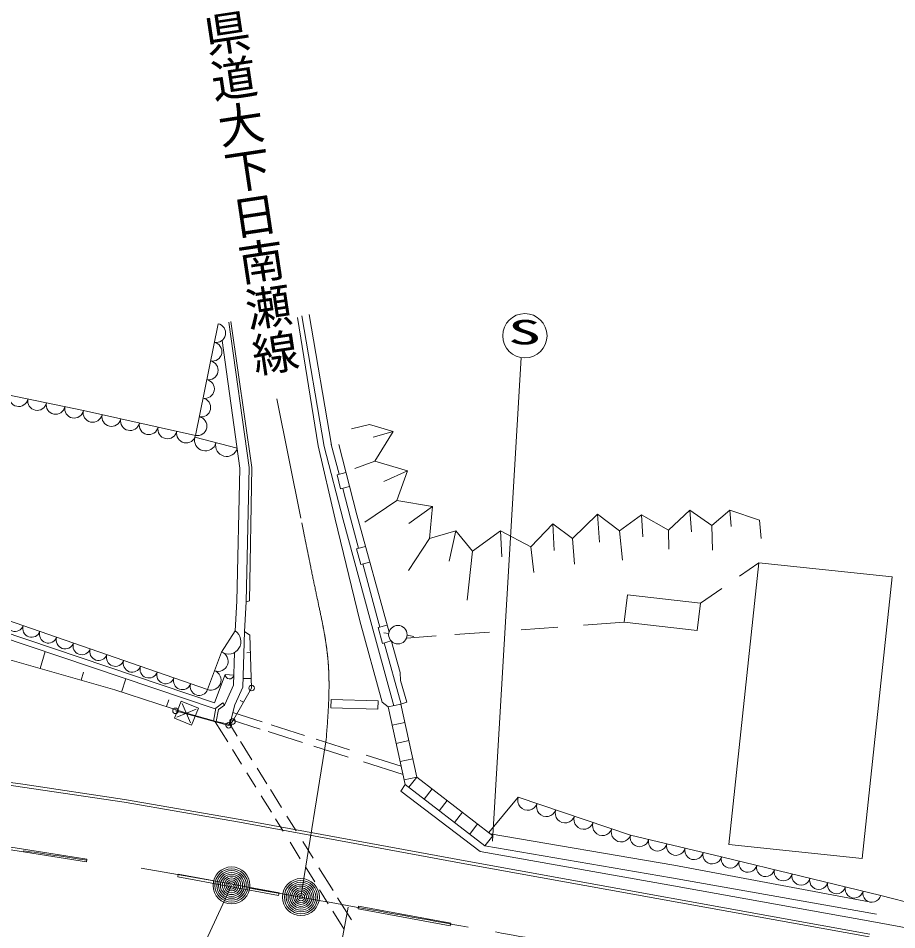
# Model space of a CAD drawing. Units: millimetres, scale not verified. Extents: x 40000 to 680000, y 20000 to 380000.
# Drawn here: x 457564 to 505124, y 288136 to 337442 of the extents above; entities that cross this region are included whole.
import ezdxf
from ezdxf.enums import TextEntityAlignment as Align

# ---------------------------------------------------------------- set-up
doc = ezdxf.new("R2010")
doc.units = ezdxf.units.MM
doc.header["$LTSCALE"] = 1000
doc.linetypes.add('CHAIN', pattern=[18.5, 12, -1.5, 3.5, -1.5])
for name, color, linetype, lineweight in [('M-BGD', 7, 'Continuous', 13), ('M-BMK', 2, 'CHAIN', 13), ('M-BMK-SRVR', 3, 'Continuous', 13), ('M-STR-HTXT', 7, 'Continuous', 13), ('M-STR-STRC', 7, 'Continuous', 13)]:
    doc.layers.add(name, color=color, linetype=linetype, lineweight=lineweight)
doc.styles.add('@ＭＳ ゴシック', font='')
doc.styles.add('ＭＳ ゴシック', font='')
doc.styles.get('@ＭＳ ゴシック').set_extended_font_data('@MS Gothic')
doc.styles.get('ＭＳ ゴシック').set_extended_font_data('MS Gothic')

msp = doc.modelspace()

# ---------------------------------------------------------------- linework, layer by layer
at = {"layer": 'M-BGD'}
for p, q in [((468962, 321000), (470067, 313135)), ((469070, 321030), (470206, 313141)), ((473796, 314311), (472687, 321253)), ((474125, 314282), (472914, 321348)), ((474519, 314349), (473308, 321416)), ((467164, 314878), (468380, 320917)), ((468596, 320010), (469567, 313106)), ((453087, 317894), (461091, 316215)), ((461091, 316215), (467164, 314878)), ((476582, 315458), (475609, 315225)), ((477853, 315089), (476582, 315458)), ((477853, 315089), (476775, 314775)), ((476869, 313490), (477853, 315089)), ((467124, 314778), (469416, 314180)), ((467124, 314778), (469416, 314180)), ((474728, 310342), (473796, 314311)), ((475162, 310305), (474125, 314282)), ((474932, 312772), (474512, 314382)), ((474920, 314391), (475886, 310581)), ((469567, 313106), (469401, 305892)), ((470067, 313135), (469901, 305880)), ((470206, 313141), (470092, 305921)), ((476869, 313490), (475794, 313078)), ((478632, 312957), (476869, 313490)), ((474822, 312744), (475306, 312867)), ((475015, 311982), (474822, 312744)), ((478632, 312957), (477358, 312389)), ((478058, 311358), (478632, 312957)), ((475015, 311982), (475499, 312105)), ((475548, 310408), (475130, 312011)), ((478058, 311358), (476324, 310188)), ((479984, 311030), (478058, 311358)), ((479984, 311030), (478710, 310109)), ((479820, 309309), (479984, 311030)), ((493922, 310825), (492774, 309760)), ((493922, 310825), (494006, 309658)), ((495111, 310005), (493922, 310825)), ((496095, 310825), (495111, 310005)), ((496095, 310825), (496153, 309950)), ((497694, 310292), (496095, 310825)), ((476053, 304848), (474728, 310342)), ((476595, 304991), (475162, 310305)), ((475989, 308774), (475548, 310408)), ((475886, 310581), (477636, 304235)), ((488921, 310620), (487568, 309309)), ((488921, 310620), (489022, 309102)), ((490110, 309719), (488921, 310620)), ((491299, 310579), (490110, 309719)), ((491299, 310579), (491382, 309393)), ((492774, 309760), (491299, 310579)), ((497776, 309309), (497694, 310292)), ((481255, 309719), (479820, 309309)), ((481255, 309719), (480884, 308068)), ((482157, 308612), (481255, 309719)), ((483674, 309719), (482157, 308612)), ((483674, 309719), (483747, 308306)), ((485314, 308858), (483674, 309719)), ((486502, 310087), (485314, 308858)), ((486502, 310087), (486583, 308651)), ((487568, 309309), (486502, 310087)), ((490110, 309719), (490268, 308121)), ((492774, 309760), (492787, 308730)), ((495111, 310005), (495146, 308677)), ((479820, 309309), (478684, 307564)), ((487568, 309309), (487670, 307909)), ((475874, 308743), (476356, 308876)), ((476109, 307890), (475874, 308743)), ((485314, 308858), (485470, 307458)), ((482157, 308612), (481865, 305973)), ((476109, 307890), (476591, 308023)), ((476981, 305097), (476219, 307921)), ((496027, 292748), (497664, 307985)), ((496603, 307255), (497664, 307985)), ((504882, 307228), (497664, 307985)), ((503244, 291991), (504882, 307228)), ((490369, 304769), (490540, 306259)), ((490540, 306259), (494495, 305806)), ((494495, 305806), (495653, 306602)), ((469402, 305909), (469310, 304297)), ((469901, 305880), (469809, 304269)), ((470092, 305921), (469901, 305880)), ((494324, 304315), (494495, 305806)), ((456929, 304909), (467810, 301133)), ((477262, 300447), (476053, 304848)), ((477905, 300253), (476595, 304991)), ((477144, 304507), (476981, 305097)), ((488164, 304609), (490369, 304769)), ((490369, 304769), (494324, 304315)), ((468183, 300414), (456585, 304320)), ((468577, 303159), (469310, 304297)), ((469809, 304269), (469718, 301258)), ((469809, 304269), (470108, 304075)), ((477050, 304480), (477532, 304613)), ((477285, 303628), (477050, 304480)), ((481198, 304104), (483073, 304240)), ((484791, 304364), (486769, 304508)), ((468219, 300085), (456487, 304036)), ((470108, 304075), (470199, 301210)), ((477285, 303628), (477751, 303757)), ((477622, 304167), (477359, 304204)), ((477775, 303733), (478237, 302056)), ((478582, 303914), (480189, 304031)), ((478616, 304072), (478981, 303993)), ((478297, 300338), (477380, 303654)), ((456987, 302780), (462799, 301111)), ((459019, 303184), (458757, 302272)), ((467810, 301133), (468577, 303159)), ((469275, 303138), (469221, 301372)), ((469940, 303120), (470139, 303127)), ((461091, 302071), (460966, 301637)), ((468767, 301938), (468183, 300414)), ((468767, 301938), (469237, 301899)), ((478237, 302056), (478254, 301624)), ((463387, 301713), (463154, 300996)), ((469221, 301372), (468837, 300511)), ((469732, 301719), (470183, 301733)), ((478254, 301624), (478606, 300456)), ((462799, 301111), (466671, 299852)), ((470199, 301210), (469161, 299402)), ((469718, 301258), (469293, 300308)), ((465709, 300577), (465588, 300204)), ((466393, 300503), (466020, 299575)), ((467321, 300130), (466393, 300503)), ((466448, 300373), (466892, 299332)), ((468261, 300128), (468644, 300413)), ((468398, 300043), (468734, 300293)), ((468734, 300293), (468644, 300413)), ((468837, 300511), (468734, 300293)), ((469293, 300308), (469024, 299239)), ((469576, 300542), (469757, 300439)), ((474487, 300134), (474498, 300584)), ((474498, 300584), (477046, 300524)), ((477046, 300524), (477036, 300074)), ((477599, 300186), (477262, 300447)), ((477599, 300186), (478283, 300335)), ((478283, 300335), (478606, 300456)), ((479144, 296397), (478283, 300335)), ((468958, 299194), (466079, 299977)), ((466150, 299630), (467191, 300074)), ((466671, 299852), (468281, 299393)), ((466948, 299202), (467321, 300130)), ((468134, 299419), (468261, 300128)), ((468281, 299393), (468398, 300043)), ((469187, 299886), (470773, 299380)), ((477036, 300074), (474487, 300134)), ((478515, 295998), (477599, 300186)), ((466020, 299575), (466948, 299202)), ((468905, 298305), (468230, 299392)), ((469024, 299239), (468281, 299393)), ((468958, 299194), (469161, 299402)), ((469422, 298610), (468964, 299348)), ((469089, 299497), (470663, 298995)), ((477814, 299201), (478498, 299351)), ((471096, 298857), (472954, 298264)), ((471256, 299226), (473066, 298648)), ((470217, 297330), (469600, 298323)), ((473699, 298446), (475491, 297875)), ((478030, 298216), (478713, 298366)), ((469657, 297094), (469159, 297896)), ((473573, 298067), (475432, 297474)), ((476392, 297587), (478300, 296978)), ((478245, 297232), (478929, 297381)), ((471030, 296021), (470498, 296877)), ((476255, 297211), (478399, 296527)), ((453545, 296444), (457794, 295856)), ((453566, 296593), (457816, 296005)), ((470426, 295856), (469944, 296633)), ((478460, 296247), (479144, 296397)), ((478716, 295842), (479144, 296397)), ((483253, 293225), (479144, 296397)), ((457794, 295856), (463291, 295031)), ((457816, 296005), (463315, 295179)), ((478274, 295636), (478515, 295998)), ((482825, 292671), (478515, 295998)), ((471269, 294498), (470724, 295375)), ((471824, 294741), (471217, 295719)), ((482569, 292376), (478274, 295636)), ((479538, 295208), (479966, 295762)), ((463291, 295031), (469551, 293956)), ((463315, 295179), (469577, 294103)), ((480360, 294574), (480788, 295128)), ((484636, 295305), (483039, 293390)), ((484636, 295305), (490707, 293253)), ((481182, 293940), (481609, 294494)), ((469551, 293956), (481938, 291673)), ((469577, 294103), (481965, 291820)), ((471908, 293470), (471497, 294130)), ((472608, 293479), (472110, 294281)), ((482003, 293305), (482431, 293860)), ((473523, 292006), (472963, 292908)), ((482825, 292671), (483253, 293225)), ((493053, 291633), (483115, 293332)), ((490707, 293253), (495627, 292084)), ((461252, 291808), (456310, 292593)), ((456333, 292741), (461275, 291956)), ((472833, 291979), (472278, 292873)), ((492933, 290943), (482825, 292671)), ((503244, 291991), (496027, 292748)), ((461275, 291956), (461252, 291808)), ((492830, 290551), (482569, 292376)), ((495627, 292084), (504254, 289998)), ((474610, 290255), (473845, 291488)), ((481938, 291673), (503633, 287755)), ((481965, 291820), (503660, 287903)), ((503629, 289643), (493053, 291633)), ((466198, 290994), (466225, 291141)), ((471661, 289995), (466198, 290994)), ((466225, 291141), (471688, 290142)), ((504031, 288981), (492933, 290943)), ((503778, 288587), (492830, 290551)), ((471688, 290142), (471661, 289995)), ((474347, 289541), (473880, 290294)), ((506910, 289296), (504254, 289998)), ((475597, 288666), (474856, 289859)), ((475191, 288182), (474595, 289141)), ((475959, 289268), (475986, 289415)), ((480952, 288351), (475959, 289268)), ((475986, 289415), (480980, 288498)), ((480980, 288498), (480952, 288351)), ((503778, 288587), (567443, 276898))]:
    msp.add_line(p, q, dxfattribs=at)
for centre, radius in [((478117, 304098), 500), ((470199, 301210), 150), ((466079, 299977), 150), ((468958, 299194), 150), ((469161, 299402), 150)]:
    msp.add_circle(centre, radius, dxfattribs=at)
for centre, radius, start, end in [((468278, 320414), 513, 258.6159, 78.6159), ((468076, 319407), 513, 258.6159, 78.6159), ((467873, 318401), 513, 258.6159, 78.6159), ((467670, 317394), 513, 258.6159, 78.6159), ((457589, 316950), 511, 168.1563, 348.1563), ((458589, 316740), 511, 168.1563, 348.1563), ((459590, 316530), 511, 168.1563, 348.1563), ((467468, 316388), 513, 258.6159, 78.6159), ((460590, 316320), 511, 168.1563, 348.1563), ((461597, 316104), 518, 167.5779, 347.5779), ((462609, 315881), 518, 167.5779, 347.5779), ((463621, 315658), 518, 167.5779, 347.5779), ((467265, 315381), 513, 258.6159, 78.6159), ((464633, 315435), 518, 167.5779, 347.5779), ((465645, 315212), 518, 167.5779, 347.5779), ((466658, 314989), 518, 167.5779, 347.5779), ((467697, 314628), 592, 165.3809, 345.3809), ((468843, 314330), 592, 165.3809, 345.3809), ((457383, 304752), 480, 160.8603, 340.8603), ((458289, 304437), 480, 160.8603, 340.8603), ((459196, 304123), 480, 160.8603, 340.8603), ((468944, 303728), 677, 237.2317, 57.2317), ((460103, 303808), 480, 160.8603, 340.8603), ((461009, 303493), 480, 160.8603, 340.8603), ((461916, 303179), 480, 160.8603, 340.8603), ((462823, 302864), 480, 160.8603, 340.8603), ((468385, 302653), 542, 249.2515, 69.2515), ((463730, 302549), 480, 160.8603, 340.8603), ((464636, 302235), 480, 160.8603, 340.8603), ((465543, 301920), 480, 160.8603, 340.8603), ((466450, 301605), 480, 160.8603, 340.8603), ((468002, 301640), 542, 249.2515, 69.2515), ((469004, 301944), 237, 181.4931, 349.141), ((467356, 301291), 480, 160.8603, 340.8603), ((485142, 295134), 534, 161.3208, 341.3208), ((486154, 294792), 534, 161.3208, 341.3208), ((487166, 294450), 534, 161.3208, 341.3208), ((488178, 294108), 534, 161.3208, 341.3208), ((489190, 293766), 534, 161.3208, 341.3208), ((490202, 293424), 534, 161.3208, 341.3208), ((491199, 293136), 506, 166.6421, 346.6421), ((492183, 292902), 506, 166.6421, 346.6421), ((493167, 292668), 506, 166.6421, 346.6421), ((494151, 292435), 506, 166.6421, 346.6421), ((495135, 292201), 506, 166.6421, 346.6421), ((496106, 291968), 493, 166.4041, 346.4041), ((497065, 291737), 493, 166.4041, 346.4041), ((498024, 291505), 493, 166.4041, 346.4041), ((498982, 291273), 493, 166.4041, 346.4041), ((499941, 291041), 493, 166.4041, 346.4041), ((500899, 290809), 493, 166.4041, 346.4041), ((501858, 290577), 493, 166.4041, 346.4041), ((502816, 290346), 493, 166.4041, 346.4041), ((503775, 290114), 493, 166.4041, 346.4041)]:
    msp.add_arc(centre, radius, start, end, dxfattribs=at)
at = {"layer": 'M-BMK'}
for p, q in [((472863, 310408), (471570, 316846)), ((474221, 298294), (472863, 289900)), ((464223, 291477), (468152, 290774)), ((457380, 265392), (469111, 290537))]:
    msp.add_line(p, q, dxfattribs=at)
for points, knots in [([(474221, 298294), (474342, 299771), (474462, 301248), (474334, 302707), (474233, 303869), (473974, 305019), (473729, 306168), (473426, 307583), (473145, 308996), (472863, 310408)], [0, 0, 0, 0, 1, 1, 1, 2, 2, 2, 3, 3, 3, 3]), ([(370655, 298805), (376130, 298780), (381605, 298756), (387078, 298622), (391909, 298504), (396737, 298301), (401563, 298047), (406182, 297805), (410799, 297516), (415412, 297170), (423997, 296527), (432568, 295687), (441115, 294660), (445779, 294100), (450436, 293485), (455086, 292816), (457467, 292473), (459846, 292117), (462224, 291760)], [0, 0, 0, 0, 1, 1, 1, 2, 2, 2, 3, 3, 3, 4, 4, 4, 5, 5, 5, 6, 6, 6, 6]), ([(470102, 290385), (474790, 289552), (479478, 288720), (484165, 287879), (490153, 286805), (496138, 285717), (502119, 284602), (508938, 283331), (515750, 282026), (522568, 280754), (531516, 279086), (540475, 277476), (549429, 275838), (555122, 274797), (560812, 273745), (566503, 272693)], [0, 0, 0, 0, 1, 1, 1, 2, 2, 2, 3, 3, 3, 4, 4, 4, 5, 5, 5, 5])]:
    msp.add_open_spline(points, degree=3, knots=knots, dxfattribs=at)
at = {"layer": 'M-BMK-SRVR'}
msp.add_line((473612, 290725), (473108, 291537), dxfattribs=at)
for centre, radius in [((469111, 290537), 1000), ((469111, 290537), 900), ((469111, 290537), 800), ((469111, 290537), 700), ((469111, 290537), 600), ((469111, 290537), 500), ((469111, 290537), 400), ((469111, 290537), 300), ((469111, 290537), 200), ((469111, 290537), 100), ((472870, 289903), 1000), ((472870, 289903), 900), ((472870, 289903), 800), ((472870, 289903), 700), ((472870, 289903), 600), ((472870, 289903), 500), ((472870, 289903), 400), ((472870, 289903), 300), ((472870, 289903), 200), ((472870, 289903), 100)]:
    msp.add_circle(centre, radius, dxfattribs=at)
at = {"layer": 'M-STR-HTXT'}
msp.add_line((475418, 289367), (468557, 251480), dxfattribs=at)
at = {"layer": 'M-STR-STRC'}
msp.add_line((484798, 319084), (483244, 292934), dxfattribs=at)
msp.add_circle((484991, 320268), 1200, dxfattribs=at)

# ---------------------------------------------------------------- texts
at = {"layer": 'M-STR-HTXT', "style": '@ＭＳ ゴシック'}
msp.add_text('一般県道大下日南瀬線', height=1833, rotation=278.569, dxfattribs=at).set_placement((466455, 342626), align=Align.BOTTOM_LEFT)
at = {"layer": 'M-STR-STRC', "style": 'ＭＳ ゴシック', "width": 2}
msp.add_text('S', height=1320, dxfattribs=at).set_placement((484073, 319405), align=Align.BOTTOM_LEFT)

doc.saveas('drawing.dxf')
